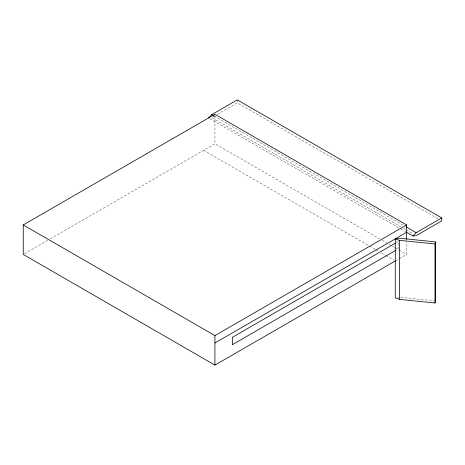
<?xml version="1.0" encoding="UTF-8"?>
<svg xmlns="http://www.w3.org/2000/svg" width="465" height="465" viewBox="0 0 465 465"><rect width="100%" height="100%" fill="white"/><g stroke="black" fill="none" stroke-linecap="round" stroke-linejoin="round"><path stroke-width="0.35" stroke-dasharray="2.33 1.74" d="M214.853 115.791L211.732 117.593L401.092 226.92M217.347 114.355L237.29 102.835L437.978 218.701M24.506 253.721L47.756 240.3M50.272 238.847L214.929 143.784L379.585 238.847M396.343 242.631L398.476 241.399L398.476 248.775L395.279 250.623M395.279 260.987L398.86 258.924M399.452 258.581L406.608 254.448L406.608 241.597M397.319 297.635L398.679 297.466M400.754 297.379L434.211 300.785M214.249 116.093L403.608 225.42M403.608 228.373L405.497 229.46M406.125 229.826L413.048 233.819M209.796 118.685L400.417 228.739M401.045 229.106L405.451 231.646M382.096 240.3L386.496 242.84M389.013 244.288L394.669 247.554M395.297 247.921L398.441 249.734M399.069 250.094L406.608 254.448M203.6 150.323L368.885 245.753M369.512 246.113L375.168 249.38M375.796 249.74L378.94 251.553M381.451 253.007L385.223 255.186M385.851 255.547L394.024 260.266M237.29 99.888L237.29 102.835M214.929 115.709L214.929 143.784"/><path stroke-width="0.7" d="M435.007 302.982L435.007 243.962L435.635 241.905L400.045 238.283L395.279 238.859L395.279 297.879L399.418 299.361L435.007 302.982L435.635 300.925L435.635 241.905M208.541 117.959L211.732 114.64L237.29 99.888L441.75 217.928L441.75 220.881L416.192 235.633L412.996 236.005L406.079 232.012M412.996 236.005L416.192 232.686L441.75 217.928M395.279 260.987L214.929 365.112L23.25 254.448L23.25 224.938L214.929 114.274L406.608 224.938L406.608 239.458M23.25 224.938L214.929 335.602L406.608 224.938M214.929 342.978L406.608 232.314M395.279 243.242L232.355 337.311L232.355 344.687L395.279 250.623M395.279 238.859L399.418 240.335L435.007 243.962M211.732 114.64L213.621 115.733M406.125 226.874L416.192 232.686M399.418 240.335L399.418 299.361M214.929 335.602L214.929 365.112"/></g></svg>
